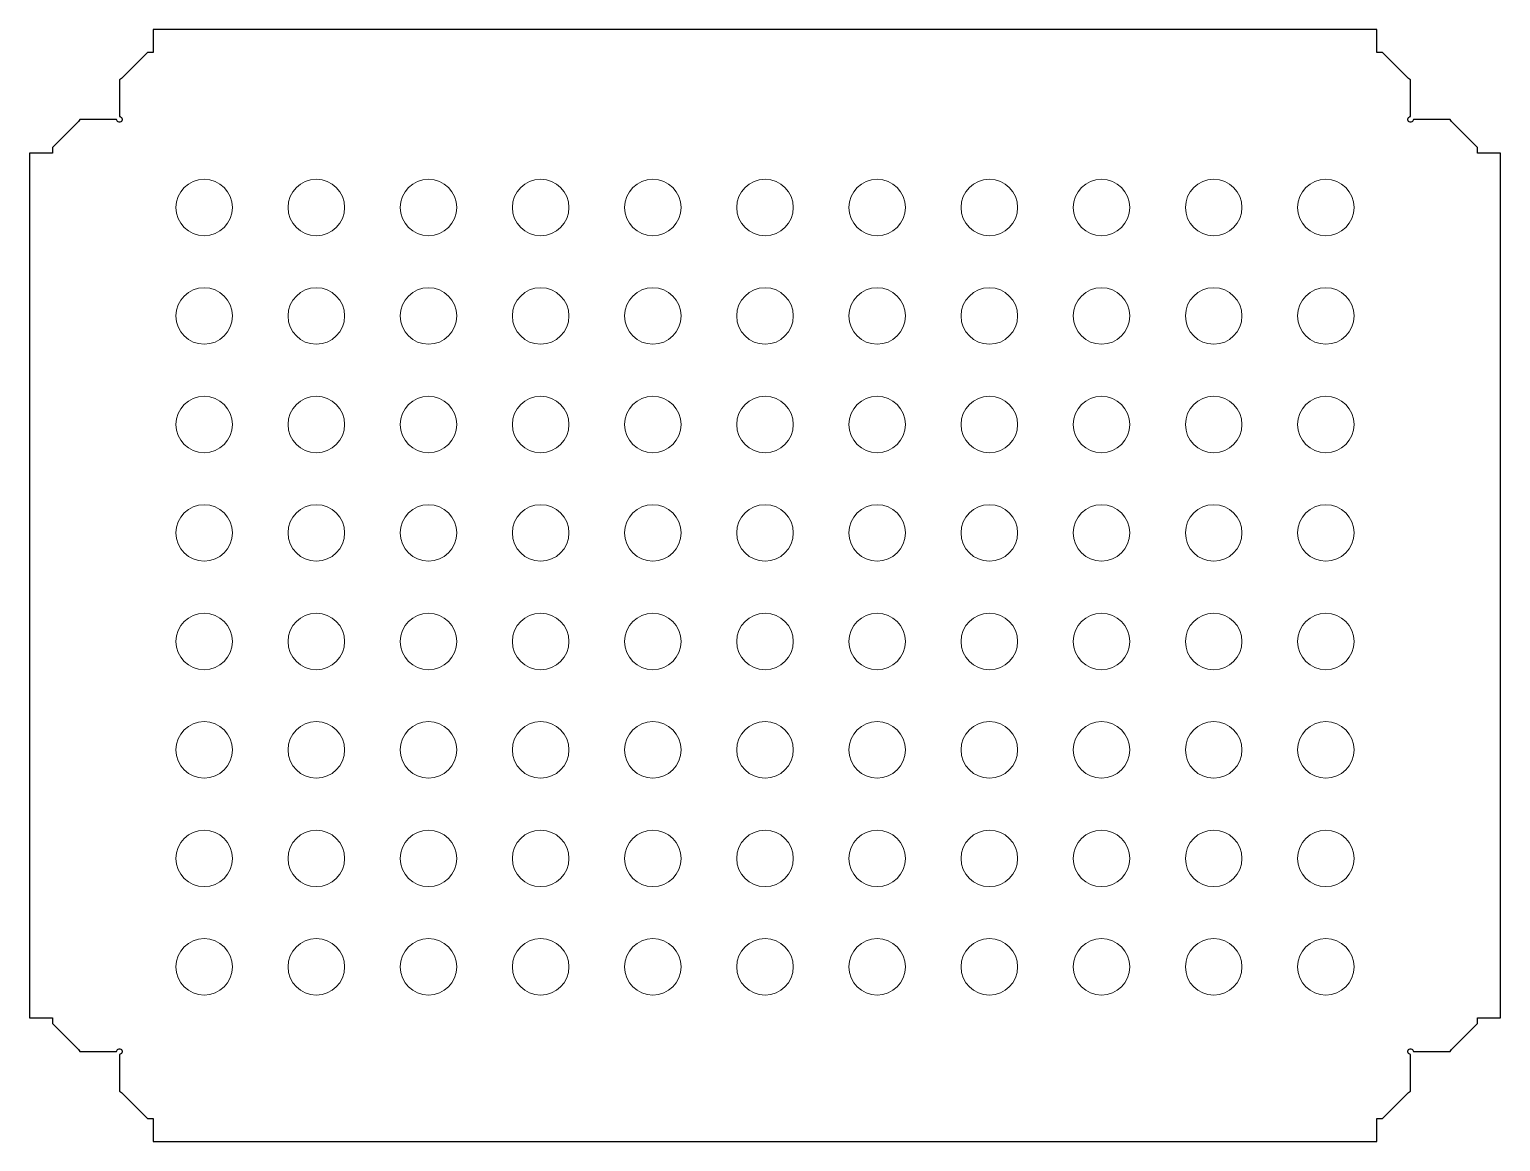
# Model space of a CAD drawing. Header units: millimetres. Extents: x -723 to -203, y -296 to 98.
import ezdxf

# ---------------------------------------------------------------- set-up
doc = ezdxf.new("R2010")
doc.units = ezdxf.units.MM
doc.header["$LTSCALE"] = 16.335
doc.layers.get('0').update_dxf_attribs({"linetype": 'CONTINUOUS'})
doc.layers.add('dim', color=3, linetype='CONTINUOUS', lineweight=9)

# ---------------------------------------------------------------- blocks, each defined once
blk = doc.blocks.new('*U8')
blk.add_circle((0, 0), 10)
blk = doc.blocks.new('*U9')
at = {"layer": 'dim', "color": 0, "linetype": 'ByBlock', "lineweight": -2, "transparency": 16777216}
for p in [(0, 268.8), (39.7, 268.8), (79.4, 268.8), (119.1, 268.8), (158.8, 268.8), (198.5, 268.8), (238.2, 268.8), (277.9, 268.8), (317.6, 268.8), (357.3, 268.8), (397, 268.8), (0, 230.4), (39.7, 230.4), (79.4, 230.4), (119.1, 230.4), (158.8, 230.4), (198.5, 230.4), (238.2, 230.4), (277.9, 230.4), (317.6, 230.4), (357.3, 230.4), (397, 230.4), (0, 192), (39.7, 192), (79.4, 192), (119.1, 192), (158.8, 192), (198.5, 192), (238.2, 192), (277.9, 192), (317.6, 192), (357.3, 192), (397, 192), (0, 153.6), (39.7, 153.6), (79.4, 153.6), (119.1, 153.6), (158.8, 153.6), (198.5, 153.6), (238.2, 153.6), (277.9, 153.6), (317.6, 153.6), (357.3, 153.6), (397, 153.6), (0, 115.2), (39.7, 115.2), (79.4, 115.2), (119.1, 115.2), (158.8, 115.2), (198.5, 115.2), (238.2, 115.2), (277.9, 115.2), (317.6, 115.2), (357.3, 115.2), (397, 115.2), (0, 76.8), (39.7, 76.8), (79.4, 76.8), (119.1, 76.8), (158.8, 76.8), (198.5, 76.8), (238.2, 76.8), (277.9, 76.8), (317.6, 76.8), (357.3, 76.8), (397, 76.8), (0, 38.4), (39.7, 38.4), (79.4, 38.4), (119.1, 38.4), (158.8, 38.4), (198.5, 38.4), (238.2, 38.4), (277.9, 38.4), (317.6, 38.4), (357.3, 38.4), (397, 38.4), (0, 0), (39.7, 0), (79.4, 0), (119.1, 0), (158.8, 0), (198.5, 0), (238.2, 0), (277.9, 0), (317.6, 0), (357.3, 0), (397, 0)]:
    blk.add_blockref('*U8', p, dxfattribs=at)

msp = doc.modelspace()

# ---------------------------------------------------------------- linework, layer by layer
at = {"color": 7, "linetype": 'Continuous'}
msp.add_lwpolyline([(-234.59, 67.1), (-234.59, 80.06), (-235.39, 80.62), (-244.59, 89.82), (-246.59, 89.82), (-246.59, 97.94), (-679.59, 97.94), (-679.59, 89.82), (-681.59, 89.82), (-690.79, 80.62), (-691.59, 80.06), (-691.59, 67.1, -2.414214), (-692.59, 66.1), (-705.55, 66.1), (-706.11, 65.3), (-715.31, 56.1), (-715.31, 54.1), (-723.43, 54.1), (-723.43, -251.9), (-715.31, -251.9), (-715.31, -253.9), (-706.11, -263.1), (-705.55, -263.9), (-692.59, -263.9, -2.414214), (-691.59, -264.9), (-691.59, -277.86), (-690.79, -278.42), (-681.59, -287.62), (-679.59, -287.62), (-679.59, -295.74), (-246.59, -295.74), (-246.59, -287.62), (-244.59, -287.62), (-235.39, -278.42), (-234.59, -277.86), (-234.59, -264.9, -2.414214), (-233.59, -263.9), (-220.63, -263.9), (-220.07, -263.1), (-210.87, -253.9), (-210.87, -251.9), (-202.75, -251.9), (-202.75, 54.1), (-210.87, 54.1), (-210.87, 56.1), (-220.07, 65.3), (-220.63, 66.1), (-233.59, 66.1, -2.414214)], format="xyb", close=True, dxfattribs=at)

# ---------------------------------------------------------------- block references
at = {"layer": 'dim'}
msp.add_blockref('*U9', (-661.59, -233.9), dxfattribs=at)

doc.saveas('drawing.dxf')
